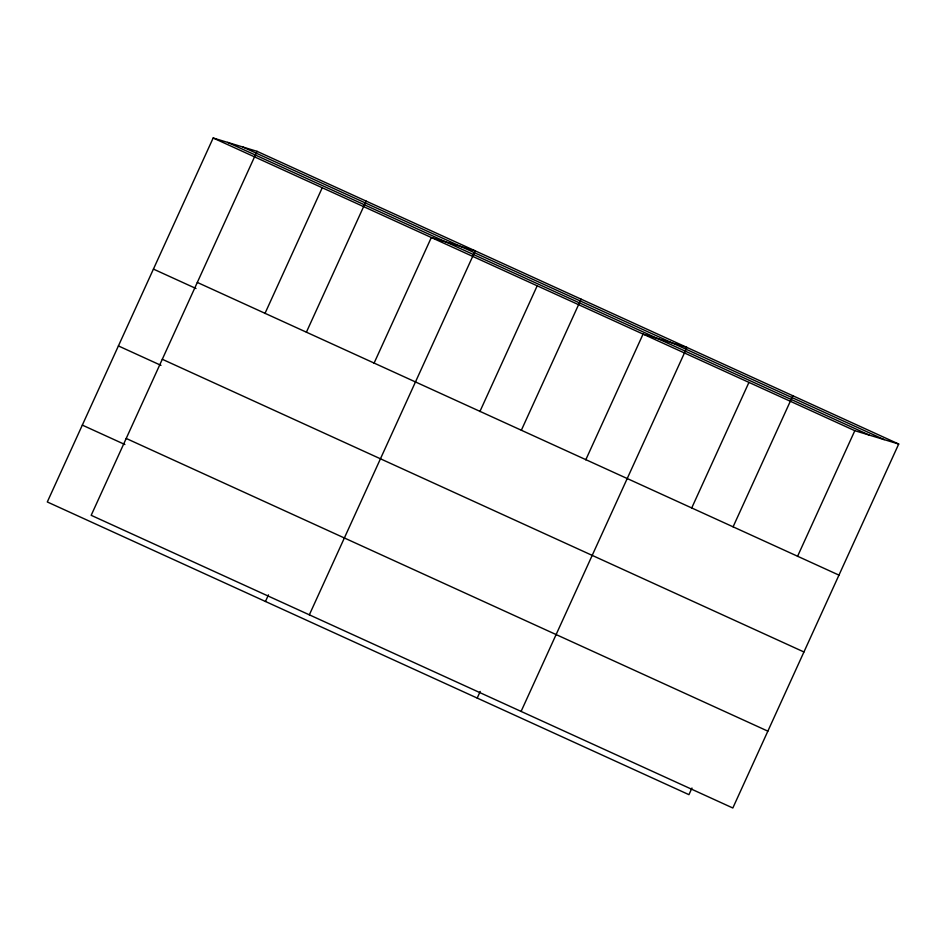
<?xml version="1.0" encoding="UTF-8"?>
<svg xmlns="http://www.w3.org/2000/svg" width="946" height="946" viewBox="0 0 946 946"><rect width="100%" height="100%" fill="white"/><g stroke="black" fill="none" stroke-linecap="round" stroke-linejoin="round"><path stroke-width="1.42" d="M257.052 151.336L91.183 515.31L732.831 808.002L898.7 444.041L257.052 151.336L213.169 137.998L47.3 501.959L688.948 794.664L691.964 788.03M264.951 313.493L322.243 187.757M306.398 332.188L366.137 201.096M265.459 601.479L268.475 594.857M374.025 363.252L431.329 237.517L475.211 250.856L309.342 614.829M479.894 411.545L537.198 285.81M521.352 430.241L581.092 299.149M477.198 698.065L480.225 691.443M585.763 459.839L643.067 334.104L686.962 347.442L521.092 711.416M691.644 508.132L748.936 382.397M733.091 526.827L792.831 395.747M797.513 556.425L854.817 430.69L898.7 444.041M242.578 146.937L884.214 439.63M227.655 142.397L869.291 435.101M213.169 137.998L854.817 430.69M197.312 282.428L838.96 575.121M153.429 269.09L195.999 288.506M162.298 359.279L803.934 651.971M118.404 345.929L160.974 365.357M126.208 438.459L767.856 731.152M82.326 425.109L124.896 444.525"/></g></svg>
